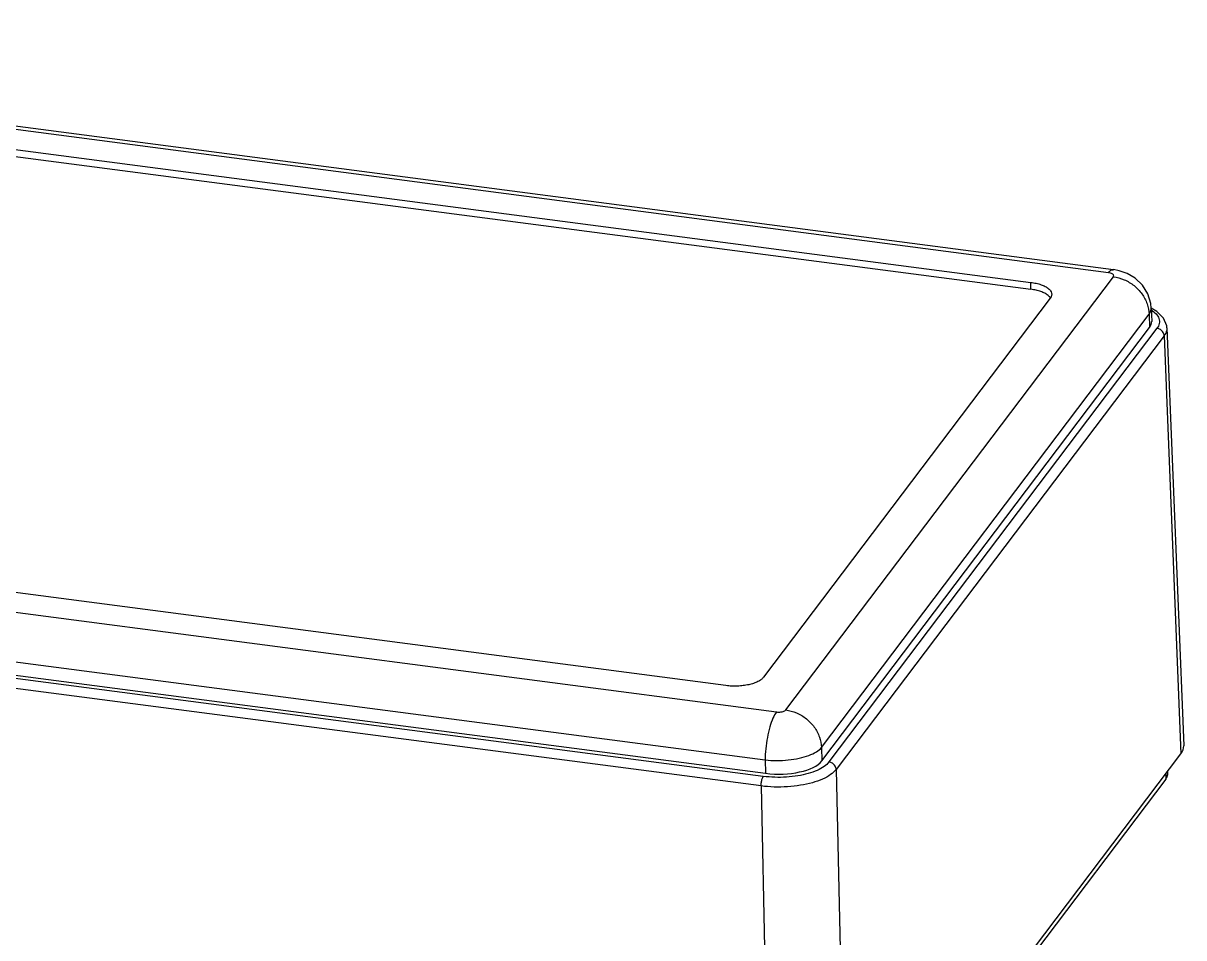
# Model space of a CAD drawing. Header units: millimetres. Extents: x 1893 to 2294, y -410 to -132.
# Drawn here: x 2036.3 to 2098.4, y -352.6 to -303.6 of the extents above; entities that cross this region are included whole.
import ezdxf

# ---------------------------------------------------------------- set-up
doc = ezdxf.new("R2010")
doc.units = ezdxf.units.MM
doc.layers.add('06___PRT_ALL_SURFS', color=7, linetype='Continuous')

msp = doc.modelspace()

# ---------------------------------------------------------------- linework, layer by layer
at = {"color": 7, "linetype": 'Continuous'}
for p, q in [((1996.26, -305.196), (2090.246, -317.5)), ((1996.255, -305.568), (2090.24, -317.871)), ((2090.24, -317.871), (2090.246, -317.5)), ((2091.285, -318.342), (2075.921, -338.661)), ((2096.575, -319.213), (2096.603, -319.914)), ((2079.042, -343.139), (2096.603, -319.914)), ((2096.998, -319.961), (2079.43, -343.194)), ((2097.53, -319.93), (2098.428, -342.333)), ((2097.38, -320.365), (2079.812, -343.598)), ((2097.38, -320.365), (2098.278, -342.765)), ((2073.911, -339.103), (1979.925, -326.799)), ((1975.143, -330.595), (2076.028, -343.802)), ((2075.794, -344.482), (1974.888, -331.273)), ((2075.914, -343.968), (1975.008, -330.759)), ((2079.026, -342.421), (2079.042, -343.139)), ((2076.012, -343.085), (2076.028, -343.802)), ((2080.315, -366.521), (2098.278, -342.765)), ((2079.812, -343.598), (2080.315, -366.521)), ((2097.577, -343.826), (2097.582, -343.685)), ((2097.467, -344.11), (2079.504, -367.865)), ((2097.476, -343.825), (2097.467, -344.11)), ((2075.794, -344.482), (2076.296, -367.405))]:
    msp.add_line(p, q, dxfattribs=at)
msp.add_lwpolyline([(2097.53, -319.935), (2097.521, -319.834), (2097.356, -319.422), (2096.999, -319.062), (2096.681, -318.889)], dxfattribs=at)
for centre, major_axis, ratio, start_param, end_param in [((2094.315, -319.616), (2.401, 0.009), 0.420034, -0.309816, 0.014959), ((2095.227, -342.366), (3.202, 0.012), 0.420034, -0.309816, 0.014959), ((2076.755, -342.839), (2.4, 0.008), 0.420368, -1.879815, -0.309704)]:
    msp.add_ellipse(centre, major_axis=major_axis, ratio=ratio, start_param=start_param, end_param=end_param, dxfattribs=at)
for points, start_tangent, end_tangent in [([(2090.246, -317.5), (2090.534, -317.551), (2090.792, -317.625), (2091.011, -317.719), (2091.181, -317.829), (2091.297, -317.951), (2091.354, -318.081), (2091.359, -318.153)], (0.99154, -0.129804), (-0.053321, -0.998577)), ([(2091.164, -318.196), (2090.996, -318.088), (2090.78, -317.995), (2090.525, -317.922), (2090.24, -317.871)], (-0.777464, 0.628928), (-0.99154, 0.129804)), ([(2091.29, -318.335), (2091.279, -318.317), (2091.164, -318.196)], (-0.523457, 0.852052), (-0.777464, 0.628928)), ([(2091.359, -318.153), (2091.35, -318.212), (2091.285, -318.342)], (-0.053321, -0.998577), (-0.603133, -0.797641)), ([(2096.694, -318.975), (2096.946, -319.185), (2097.102, -319.44), (2097.12, -319.704), (2096.998, -319.961)], (0.835753, -0.549105), (-0.602853, -0.797853)), ([(2097.38, -320.365), (2097.325, -320.18), (2097.186, -320.033), (2096.998, -319.961)], (-0.030888, 0.999523), (-0.99154, 0.129804)), ([(2097.53, -319.935), (2097.52, -320.067), (2097.38, -320.365)], (0.036103, -0.999348), (-0.600039, -0.799971)), ([(2075.921, -338.661), (2075.797, -338.782), (2075.619, -338.891), (2075.394, -338.984), (2075.131, -339.056), (2074.839, -339.106), (2074.531, -339.13), (2074.217, -339.13), (2073.911, -339.103)], (-0.603133, -0.797641), (-0.99154, 0.129804)), ([(2079.812, -343.598), (2079.52, -343.872), (2079.089, -344.112), (2078.542, -344.307), (2077.906, -344.447), (2077.212, -344.525), (2076.496, -344.537), (2075.794, -344.482)], (-0.606231, -0.795288), (-0.991944, 0.126681)), ([(2079.43, -343.194), (2079.175, -343.435), (2078.799, -343.647), (2078.319, -343.818), (2077.762, -343.941), (2077.154, -344.009), (2076.526, -344.018), (2075.914, -343.968)], (-0.603384, -0.797451), (-0.991552, 0.129708)), ([(2079.812, -343.598), (2079.757, -343.413), (2079.618, -343.266), (2079.43, -343.194)], (-0.030888, 0.999523), (-0.99154, 0.129804)), ([(2075.794, -344.482), (2075.81, -344.282), (2075.854, -344.095), (2075.914, -343.968)], (0.005178, 0.999987), (0.603133, 0.797641)), ([(2097.467, -344.11), (2097.563, -343.921), (2097.577, -343.826)], (0.603133, 0.797641), (0.034779, 0.999395))]:
    msp.add_spline(points, degree=3, dxfattribs=dict(at, start_tangent=start_tangent, end_tangent=end_tangent))
at = {"layer": '06___PRT_ALL_SURFS', "color": 7, "linetype": 'Continuous'}
for p, q in [((2094.404, -316.986), (1993.558, -303.784)), ((1993.824, -303.616), (2094.671, -316.818)), ((2077.115, -340.405), (2094.664, -317.196)), ((2096.687, -318.877), (2096.716, -319.591)), ((2079.026, -342.421), (2096.575, -319.213)), ((1975.766, -327.313), (2076.613, -340.515)), ((1975.166, -329.883), (2076.012, -343.085))]:
    msp.add_line(p, q, dxfattribs=at)
msp.add_lwpolyline([(2096.687, -318.878), (2096.663, -318.632), (2096.508, -318.112), (2096.222, -317.647), (2095.834, -317.275), (2095.405, -317.023), (2094.979, -316.876), (2094.671, -316.818)], dxfattribs=at)
for points, start_tangent, end_tangent in [([(2094.404, -316.986), (2094.589, -316.828), (2094.669, -316.825)], (0.603133, 0.797641), (0.989192, -0.146626)), ([(2094.664, -317.196), (2094.683, -317.144), (2094.662, -317.093), (2094.605, -317.046), (2094.516, -317.009), (2094.404, -316.986)], (0.602955, 0.797775), (-0.991526, 0.12991)), ([(2094.664, -317.196), (2095.244, -317.358), (2095.769, -317.676), (2096.19, -318.121), (2096.468, -318.65), (2096.575, -319.213)], (0.99154, -0.129803), (0.030888, -0.999523)), ([(2096.575, -319.213), (2096.685, -318.943), (2096.687, -318.878)], (0.583751, 0.811933), (-0.04939, 0.99878)), ([(2076.613, -340.515), (2076.429, -340.845), (2076.262, -341.316), (2076.13, -341.882), (2076.044, -342.491), (2076.012, -343.085)], (-0.603133, -0.797641), (-0.005178, -0.999987)), ([(2076.613, -340.515), (2076.736, -340.523), (2076.86, -340.514), (2076.971, -340.489), (2077.059, -340.452), (2077.115, -340.405)], (0.991548, -0.129743), (0.603444, 0.797405)), ([(2077.115, -340.405), (2077.695, -340.566), (2078.22, -340.885), (2078.642, -341.329), (2078.919, -341.858), (2079.026, -342.421)], (0.99154, -0.129803), (0.030888, -0.999523)), ([(2076.012, -343.085), (2076.629, -343.119), (2077.253, -343.088), (2077.842, -342.994), (2078.356, -342.845), (2078.76, -342.649), (2079.026, -342.421)], (0.994013, -0.109263), (0.623443, 0.781869))]:
    msp.add_spline(points, degree=3, dxfattribs=dict(at, start_tangent=start_tangent, end_tangent=end_tangent))

doc.saveas('drawing.dxf')
